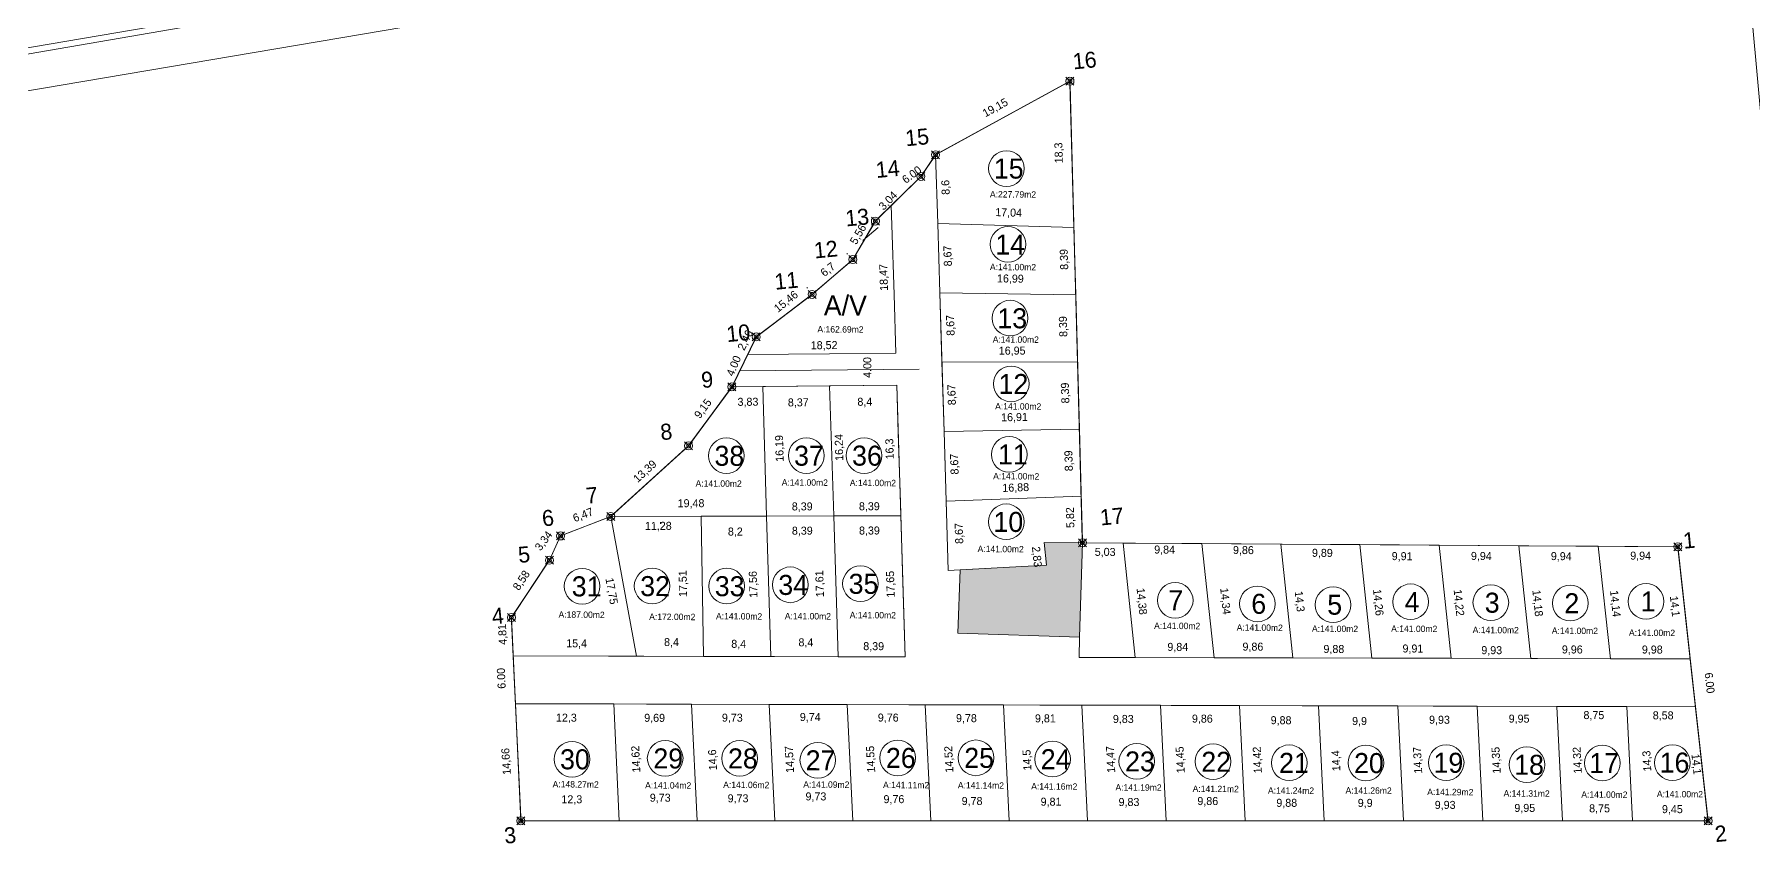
# Model space of a CAD drawing. Header units: millimetres. Extents: x 612493 to 615450, y 1317139 to 1319419.
# Drawn here: x 613813.8 to 614028.7, y 1317992.2 to 1318093.2 of the extents above; entities that cross this region are included whole.
import ezdxf
from ezdxf.enums import TextEntityAlignment as Align

# ---------------------------------------------------------------- set-up
doc = ezdxf.new("R2010")
doc.units = ezdxf.units.MM
doc.header["$PDMODE"] = 35
doc.header["$PDSIZE"] = 0.5
for name, color, linetype in [('16', 7, 'Continuous'), ('2', 7, 'Continuous'), ('CVL_CUADCON_LIN', 8, 'Continuous')]:
    doc.layers.add(name, color=color, linetype=linetype)
doc.layers.add('Level 2', color=7, linetype='Continuous', lineweight=0)
doc.styles.get("Standard").update_dxf_attribs({"font": 'TCCM____.TTF'})

msp = doc.modelspace()

# ---------------------------------------------------------------- hatches: boundary and pattern name
h = msp.add_hatch(color=7)
h.dxf.hatch_style = 1
h.paths.add_polyline_path([(613944.83, 1318029.24, -0.405796), (613944.35, 1318029.74), (613940.05, 1318029.77), (613940.34, 1318026.95), (613929.58, 1318026.36), (613929.25, 1318018.44), (613944.46, 1318017.96)])

# ---------------------------------------------------------------- linework, layer by layer
at = {"color": 1, "lineweight": 0}
for p, q in [((613943.29, 1318087.39), (613926.49, 1318078.2)), ((613926.71, 1318078.32), (613943.07, 1318087.28)), ((613926.93, 1318078.44), (613942.85, 1318087.16)), ((613943.29, 1318087.39), (613943.78, 1318069.1)), ((613944.85, 1318029.74), (613943.29, 1318087.39)), ((613943.29, 1318087.15), (613944.84, 1318029.99)), ((613943.3, 1318086.9), (613944.83, 1318030.24)), ((613926.49, 1318078.2), (613924.66, 1318075.49)), ((613926.49, 1318078.2), (613926.75, 1318069.61)), ((613924.8, 1318075.7), (613926.35, 1318078)), ((613924.94, 1318075.91), (613926.21, 1318077.79)), ((613924.66, 1318075.49), (613918.96, 1318069.91)), ((613919.14, 1318070.08), (613924.48, 1318075.32)), ((613919.32, 1318070.26), (613924.3, 1318075.14)), ((613920.95, 1318071.86), (613921.03, 1318069.42)), ((613918.96, 1318069.91), (613916.15, 1318065.11)), ((613916.28, 1318065.33), (613918.83, 1318069.69)), ((613926.75, 1318069.61), (613927.02, 1318060.94)), ((613943.78, 1318069.1), (613926.75, 1318069.61)), ((613916.4, 1318065.54), (613918.71, 1318069.47)), ((613917.4, 1318067.5), (613919.3, 1318069.12)), ((613921.03, 1318069.42), (613921.3, 1318060.76)), ((613943.78, 1318069.1), (613944.01, 1318060.71)), ((613915.5, 1318065.87), (613915.39, 1318065.78)), ((613916.15, 1318065.11), (613911.05, 1318060.76)), ((613911.24, 1318060.92), (613915.96, 1318064.95)), ((613911.43, 1318061.08), (613915.77, 1318064.78)), ((613910.4, 1318061.52), (613910.5, 1318061.61)), ((613927.02, 1318060.94), (613927.29, 1318052.28)), ((613944.01, 1318060.71), (613927.02, 1318060.94)), ((613911.05, 1318060.76), (613904.08, 1318055.44)), ((613904.28, 1318055.59), (613910.85, 1318060.61)), ((613904.48, 1318055.74), (613910.66, 1318060.46)), ((613921.3, 1318060.76), (613921.52, 1318053.4)), ((613944.01, 1318060.71), (613944.24, 1318052.33)), ((613904.08, 1318055.44), (613901.04, 1318049.21)), ((613901.15, 1318049.44), (613903.97, 1318055.21)), ((613901.26, 1318049.66), (613903.86, 1318054.99)), ((613913.21, 1318053.33), (613903, 1318053.23)), ((613921.52, 1318053.4), (613913.21, 1318053.33)), ((613924.45, 1318051.43), (613902.02, 1318051.22)), ((613944.24, 1318052.33), (613927.29, 1318052.28)), ((613927.29, 1318052.28), (613927.55, 1318043.61)), ((613944.24, 1318052.33), (613944.46, 1318043.94)), ((613901.04, 1318049.21), (613895.61, 1318041.84)), ((613895.76, 1318042.05), (613900.89, 1318049.01)), ((613895.91, 1318042.25), (613900.74, 1318048.81)), ((613921.64, 1318049.4), (613901.04, 1318049.21)), ((613913.25, 1318049.33), (613901.25, 1318049.21)), ((613904.88, 1318049.25), (613905.37, 1318033.07)), ((613921.64, 1318049.4), (613913.25, 1318049.33)), ((613913.25, 1318049.33), (613913.76, 1318033.09)), ((613921.64, 1318049.4), (613921.83, 1318043.43)), ((613922.15, 1318033.11), (613921.64, 1318049.4)), ((613944.46, 1318043.94), (613927.55, 1318043.61)), ((613944.46, 1318043.94), (613944.69, 1318035.55)), ((613895.61, 1318041.84), (613885.88, 1318033.02)), ((613886.07, 1318033.18), (613895.43, 1318041.68)), ((613921.83, 1318043.43), (613922.1, 1318034.76)), ((613927.55, 1318043.61), (613927.82, 1318034.94)), ((613886.25, 1318033.35), (613895.24, 1318041.51)), ((613944.69, 1318035.55), (613927.82, 1318034.94)), ((613944.69, 1318035.55), (613944.86, 1318029.31)), ((613885.88, 1318033.02), (613879.62, 1318030.58)), ((613885.88, 1318033.02), (613922.15, 1318033.11)), ((613897.17, 1318033.05), (613885.88, 1318033.02)), ((613885.88, 1318033.02), (613889.1, 1318015.56)), ((613905.37, 1318033.07), (613897.17, 1318033.05)), ((613897.17, 1318033.05), (613897.5, 1318015.53)), ((613913.76, 1318033.09), (613905.37, 1318033.07)), ((613905.9, 1318015.51), (613905.37, 1318033.07)), ((613922.15, 1318033.11), (613913.76, 1318033.09)), ((613913.76, 1318033.09), (613914.3, 1318015.49)), ((613922.1, 1318034.76), (613922.36, 1318026.09)), ((613922.69, 1318015.47), (613922.15, 1318033.11)), ((613927.82, 1318034.94), (613928.08, 1318026.28)), ((613879.85, 1318030.67), (613885.65, 1318032.92)), ((613880.08, 1318030.76), (613885.42, 1318032.83)), ((613879.62, 1318030.58), (613878.22, 1318027.55)), ((613878.43, 1318028), (613879.41, 1318030.13)), ((613944.85, 1318029.74), (613940.05, 1318029.77)), ((613940.05, 1318029.77), (613940.34, 1318026.95)), ((613940.05, 1318029.77), (613940.34, 1318026.95)), ((613944.85, 1318029.74), (613940.05, 1318029.77)), ((613940.05, 1318029.77), (613940.34, 1318026.95)), ((613944.46, 1318017.96), (613944.85, 1318029.74)), ((614019.26, 1318029.24), (613944.85, 1318029.74)), ((613949.94, 1318029.7), (613944.91, 1318029.74)), ((613945.1, 1318029.73), (614019.01, 1318029.24)), ((613945.35, 1318029.73), (614018.76, 1318029.24)), ((613959.78, 1318029.64), (613949.94, 1318029.7)), ((613949.94, 1318029.7), (613951.45, 1318015.4)), ((613969.64, 1318029.57), (613959.78, 1318029.64)), ((613959.78, 1318029.64), (613961.29, 1318015.37)), ((613979.53, 1318029.5), (613969.64, 1318029.57)), ((613969.64, 1318029.57), (613971.15, 1318015.35)), ((613989.44, 1318029.44), (613979.53, 1318029.5)), ((613979.53, 1318029.5), (613981.03, 1318015.32)), ((613999.38, 1318029.37), (613989.44, 1318029.44)), ((613989.44, 1318029.44), (613990.94, 1318015.3)), ((614009.32, 1318029.3), (613999.38, 1318029.37)), ((613999.38, 1318029.37), (614000.87, 1318015.27)), ((614019.26, 1318029.24), (614009.32, 1318029.3)), ((614009.32, 1318029.3), (614010.83, 1318015.25)), ((614019.26, 1318029.24), (614020.81, 1318015.22)), ((614023.04, 1317995), (614019.26, 1318029.24)), ((614019.29, 1318028.99), (614023.02, 1317995.24)), ((614019.31, 1318028.74), (614022.99, 1317995.49)), ((613878.22, 1318027.55), (613873.48, 1318020.4)), ((613873.61, 1318020.61), (613878.08, 1318027.34)), ((613873.75, 1318020.82), (613877.94, 1318027.13)), ((613928.08, 1318026.28), (613940.34, 1318026.95)), ((613940.34, 1318026.95), (613929.58, 1318026.36)), ((613922.36, 1318026.09), (613922.69, 1318015.47)), ((613929.58, 1318026.36), (613929.25, 1318018.44)), ((613873.48, 1318020.4), (613874.65, 1317995)), ((613874.64, 1317995.25), (613873.49, 1318020.15)), ((613874.63, 1317995.5), (613873.5, 1318019.9)), ((613929.25, 1318018.44), (613944.46, 1318017.96)), ((613944.46, 1318017.96), (613944.45, 1318015.42)), ((613873.7, 1318015.59), (613922.69, 1318015.47)), ((613873.7, 1318015.59), (613889.1, 1318015.56)), ((613873.7, 1318015.59), (613873.97, 1318009.63)), ((613889.1, 1318015.56), (613897.5, 1318015.53)), ((613897.5, 1318015.53), (613905.9, 1318015.51)), ((613905.9, 1318015.51), (613914.3, 1318015.49)), ((613914.3, 1318015.49), (613922.69, 1318015.47)), ((613944.45, 1318015.42), (614020.81, 1318015.22)), ((613951.45, 1318015.4), (613944.45, 1318015.42)), ((613961.29, 1318015.37), (613951.45, 1318015.4)), ((613971.15, 1318015.35), (613961.29, 1318015.37)), ((613981.03, 1318015.32), (613971.15, 1318015.35)), ((613990.94, 1318015.3), (613981.03, 1318015.32)), ((614000.87, 1318015.27), (613990.94, 1318015.3)), ((614010.83, 1318015.25), (614000.87, 1318015.27)), ((614020.81, 1318015.22), (614010.83, 1318015.25)), ((614020.81, 1318015.22), (614021.47, 1318009.26)), ((613873.97, 1318009.63), (614021.47, 1318009.26)), ((613873.97, 1318009.63), (613886.27, 1318009.6)), ((613886.27, 1318009.6), (613895.96, 1318009.58)), ((613886.27, 1318009.6), (613886.95, 1317995)), ((613895.96, 1318009.58), (613905.69, 1318009.55)), ((613895.96, 1318009.58), (613896.68, 1317995)), ((613905.69, 1318009.55), (613915.43, 1318009.53)), ((613905.69, 1318009.55), (613906.41, 1317995)), ((613915.43, 1318009.53), (613925.19, 1318009.5)), ((613915.43, 1318009.53), (613916.14, 1317995)), ((613925.19, 1318009.5), (613934.97, 1318009.48)), ((613925.19, 1318009.5), (613925.9, 1317995)), ((613934.97, 1318009.48), (613944.78, 1318009.45)), ((613934.97, 1318009.48), (613935.68, 1317995)), ((613944.78, 1318009.45), (613954.61, 1318009.43)), ((613944.78, 1318009.45), (613945.49, 1317995)), ((613954.61, 1318009.43), (613964.47, 1318009.4)), ((613954.61, 1318009.43), (613955.32, 1317995)), ((613964.47, 1318009.4), (613974.35, 1318009.38)), ((613964.47, 1318009.4), (613965.18, 1317995)), ((613974.35, 1318009.38), (613984.25, 1318009.35)), ((613974.35, 1318009.38), (613975.06, 1317995)), ((613984.25, 1318009.35), (613994.18, 1318009.33)), ((613984.25, 1318009.35), (613984.96, 1317995)), ((613994.18, 1318009.33), (614004.13, 1318009.3)), ((613994.18, 1318009.33), (613994.89, 1317995)), ((614004.13, 1318009.3), (614012.88, 1318009.28)), ((614004.13, 1318009.3), (614004.84, 1317995)), ((614012.88, 1318009.28), (614013.59, 1317995)), ((614021.47, 1318009.26), (614023.03, 1317995.15)), ((613874.65, 1317995), (613886.95, 1317995)), ((613874.65, 1317995), (614023.04, 1317995)), ((614022.79, 1317995), (613874.9, 1317995)), ((614022.54, 1317995), (613875.15, 1317995)), ((613886.95, 1317995), (613896.68, 1317995)), ((613896.68, 1317995), (613906.41, 1317995)), ((613906.41, 1317995), (613916.14, 1317995)), ((613916.14, 1317995), (613925.9, 1317995)), ((613925.9, 1317995), (613935.68, 1317995)), ((613935.68, 1317995), (613945.49, 1317995)), ((613945.49, 1317995), (613955.32, 1317995)), ((613955.32, 1317995), (613965.18, 1317995)), ((613965.18, 1317995), (613975.06, 1317995)), ((613975.06, 1317995), (613984.96, 1317995)), ((613984.96, 1317995), (613994.89, 1317995)), ((613994.89, 1317995), (614004.84, 1317995)), ((614004.84, 1317995), (614013.59, 1317995))]:
    msp.add_line(p, q, dxfattribs=at)
for centre, radius in [((613943.29, 1318087.39), 0.5), ((613926.49, 1318078.2), 0.5), ((613935.35, 1318076.47), 2.23), ((613924.66, 1318075.49), 0.5), ((613918.96, 1318069.91), 0.5), ((613935.54, 1318067.01), 2.23), ((613916.15, 1318065.11), 0.5), ((613911.05, 1318060.76), 0.5), ((613935.8, 1318057.79), 2.23), ((613904.08, 1318055.44), 0.5), ((613935.94, 1318049.58), 2.23), ((613901.04, 1318049.21), 0.5), ((613895.61, 1318041.84), 0.5), ((613900.34, 1318040.61), 2.23), ((613910.34, 1318040.62), 2.23), ((613917.55, 1318040.62), 2.23), ((613935.69, 1318040.77), 2.23), ((613885.88, 1318033.02), 0.5), ((613935.32, 1318032.35), 2.23), ((613879.62, 1318030.58), 0.5), ((613944.85, 1318029.74), 0.5), ((613944.85, 1318029.74), 0.25), ((614019.26, 1318029.24), 0.5), ((613878.22, 1318027.55), 0.5), ((613908.33, 1318024.48), 2.23), ((613917.1, 1318024.62), 2.23), ((613882.31, 1318024.3), 2.23), ((613891.06, 1318024.33), 2.23), ((613900.38, 1318024.32), 2.23), ((613956.44, 1318022.54), 2.23), ((613985.87, 1318022.36), 2.23), ((613995.89, 1318022.26), 2.23), ((614005.82, 1318022.2), 2.23), ((614015.29, 1318022.41), 2.23), ((613966.72, 1318022.1), 2.23), ((613976.17, 1318021.99), 2.23), ((613873.48, 1318020.4), 0.5), ((613921.75, 1318002.86), 2.23), ((613931.53, 1318002.87), 2.23), ((613881.05, 1318002.69), 2.23), ((613892.69, 1318002.81), 2.23), ((613902, 1318002.8), 2.23), ((613911.77, 1318002.57), 2.23), ((613941.11, 1318002.71), 2.23), ((613951.64, 1318002.43), 2.23), ((613961.17, 1318002.4), 2.23), ((613970.69, 1318002.25), 2.23), ((613980.27, 1318002.23), 2.23), ((613990.31, 1318002.27), 2.23), ((614000.4, 1318002.01), 2.23), ((614009.83, 1318002.22), 2.23), ((614018.59, 1318002.26), 2.23), ((613874.65, 1317995), 0.5), ((614023.04, 1317995), 0.5)]:
    msp.add_circle(centre, radius, dxfattribs=at)
for p in [(613943.29, 1318087.39), (613926.49, 1318078.2), (613924.66, 1318075.49), (613918.96, 1318069.91), (613916.15, 1318065.11), (613911.05, 1318060.76), (613904.08, 1318055.44), (613901.04, 1318049.21), (613895.61, 1318041.84), (613885.88, 1318033.02), (613879.62, 1318030.58), (613944.85, 1318029.74), (614019.26, 1318029.24), (613878.22, 1318027.55), (613873.48, 1318020.4), (613874.65, 1317995), (614023.04, 1317995)]:
    msp.add_point(p, dxfattribs=at)
at = {"layer": '16', "color": 1, "lineweight": 0, "ltscale": 0.1}
msp.add_line((613892.12, 1318032.11), (613892.1, 1318032.31), dxfattribs=at)
at = {"layer": '2', "color": 1, "lineweight": 0}
msp.add_line((614021.16, 1318175.92), (614031.75, 1318059.85), dxfattribs=at)
at = {"layer": 'CVL_CUADCON_LIN', "color": 1, "lineweight": 0}
msp.add_line((613796.05, 1318087.84), (613931.13, 1318111.17), dxfattribs=at)
at = {"layer": 'CVL_CUADCON_LIN', "color": 1, "lineweight": 0, "ltscale": 0.5}
for p, q in [((613904.84, 1318107.2), (613779.9, 1318085.92)), ((613910.23, 1318102.65), (613779.64, 1318080.54)), ((613927.55, 1318043.61), (613927.02, 1318060.94)), ((613927.02, 1318060.94), (613944.01, 1318060.71)), ((613944.01, 1318060.71), (613944.47, 1318043.94)), ((613895.61, 1318041.84), (613901.04, 1318049.2)), ((613904.88, 1318049.25), (613921.64, 1318049.4)), ((613905.37, 1318033.07), (613904.88, 1318049.25)), ((613921.64, 1318049.4), (613922.15, 1318033.11)), ((613927.55, 1318043.61), (613944.46, 1318043.94)), ((613944.47, 1318043.94), (613927.55, 1318043.61)), ((613944.46, 1318043.94), (613944.85, 1318029.74)), ((613885.9, 1318033.03), (613895.61, 1318041.84)), ((613928.08, 1318026.28), (613927.55, 1318043.61)), ((613879.62, 1318030.58), (613885.88, 1318033.02)), ((613885.88, 1318033.02), (613897.17, 1318033.05)), ((613897.17, 1318033.05), (613905.37, 1318033.07)), ((613897.5, 1318015.53), (613897.17, 1318033.05)), ((613897.17, 1318033.05), (613897.5, 1318015.53)), ((613905.37, 1318033.07), (613922.15, 1318033.11)), ((613922.15, 1318033.11), (613905.37, 1318033.07)), ((613905.37, 1318033.07), (613905.9, 1318015.51)), ((613905.9, 1318015.51), (613905.37, 1318033.07)), ((613922.15, 1318033.11), (613922.69, 1318015.47)), ((613878.22, 1318027.55), (613879.62, 1318030.58)), ((613940.34, 1318026.95), (613940.05, 1318029.77)), ((613940.05, 1318029.77), (613949.94, 1318029.7)), ((613944.85, 1318029.74), (613940.05, 1318029.77)), ((613940.05, 1318029.77), (613940.34, 1318026.95)), ((613949.94, 1318029.7), (613951.45, 1318015.4)), ((613961.29, 1318015.37), (613959.78, 1318029.63)), ((613959.78, 1318029.63), (613969.64, 1318029.57)), ((613969.64, 1318029.57), (613971.15, 1318015.35)), ((613981.03, 1318015.32), (613979.53, 1318029.5)), ((613979.53, 1318029.5), (613989.44, 1318029.43)), ((613990.94, 1318015.3), (613989.44, 1318029.43)), ((613989.44, 1318029.43), (613999.38, 1318029.37)), ((613989.44, 1318029.43), (613990.94, 1318015.3)), ((614000.87, 1318015.27), (613999.38, 1318029.37)), ((613999.38, 1318029.37), (614009.32, 1318029.3)), ((613999.38, 1318029.37), (614000.87, 1318015.27)), ((614009.32, 1318029.3), (614010.83, 1318015.25)), ((613873.48, 1318020.4), (613878.22, 1318027.55)), ((613928.08, 1318026.28), (613940.34, 1318026.95)), ((613940.34, 1318026.95), (613928.08, 1318026.28)), ((613873.7, 1318015.59), (613873.48, 1318020.4)), ((613897.5, 1318015.53), (613873.7, 1318015.59)), ((613905.9, 1318015.51), (613897.5, 1318015.53)), ((613922.69, 1318015.47), (613905.9, 1318015.51)), ((613951.45, 1318015.4), (613944.45, 1318015.42)), ((613971.15, 1318015.35), (613961.29, 1318015.37)), ((613990.94, 1318015.3), (613981.03, 1318015.32)), ((614000.87, 1318015.27), (613990.94, 1318015.3)), ((614010.83, 1318015.25), (614000.87, 1318015.27)), ((613873.98, 1318009.63), (613895.96, 1318009.58)), ((613874.65, 1317995), (613873.98, 1318009.63)), ((613895.96, 1318009.58), (613905.69, 1318009.55)), ((613896.68, 1317995), (613895.96, 1318009.58)), ((613895.96, 1318009.58), (613896.68, 1317995)), ((613905.69, 1318009.55), (613906.41, 1317995)), ((613905.69, 1318009.55), (613915.43, 1318009.53)), ((613906.41, 1317995), (613905.69, 1318009.55)), ((613915.43, 1318009.53), (613934.97, 1318009.48)), ((613916.14, 1317995), (613915.43, 1318009.53)), ((613915.43, 1318009.53), (613916.14, 1317995)), ((613934.97, 1318009.48), (613954.61, 1318009.43)), ((613935.68, 1317995), (613934.97, 1318009.48)), ((613934.97, 1318009.48), (613935.68, 1317995)), ((613954.61, 1318009.43), (613955.32, 1317995)), ((613974.35, 1318009.38), (613954.61, 1318009.43)), ((613954.61, 1318009.43), (613955.32, 1317995)), ((613954.61, 1318009.43), (613974.35, 1318009.38)), ((613955.32, 1317995), (613954.61, 1318009.43)), ((613975.06, 1317995), (613974.35, 1318009.38)), ((613974.35, 1318009.38), (613975.06, 1317995)), ((613896.68, 1317995), (613874.65, 1317995)), ((613906.41, 1317995), (613896.68, 1317995)), ((613916.14, 1317995), (613906.41, 1317995)), ((613935.68, 1317995), (613916.14, 1317995)), ((613955.32, 1317995), (613935.68, 1317995)), ((613955.32, 1317995), (613975.06, 1317995)), ((613975.06, 1317995), (613955.32, 1317995))]:
    msp.add_line(p, q, dxfattribs=at)
at = {"layer": 'Level 2', "color": 1, "lineweight": 0}
for p, q in [((613926.5, 1318078.21), (613943.29, 1318087.4)), ((613943.29, 1318087.4), (613944.85, 1318029.73)), ((613924.66, 1318075.5), (613926.5, 1318078.21)), ((613918.96, 1318069.92), (613924.66, 1318075.5)), ((613916.16, 1318065.12), (613918.96, 1318069.92)), ((613911.06, 1318060.76), (613916.16, 1318065.12)), ((613904.09, 1318055.45), (613911.06, 1318060.76)), ((613901.05, 1318049.22), (613904.09, 1318055.45)), ((613895.62, 1318041.85), (613901.05, 1318049.22)), ((613885.89, 1318033.03), (613895.62, 1318041.85)), ((613879.62, 1318030.59), (613885.89, 1318033.03)), ((613878.23, 1318027.55), (613879.62, 1318030.59)), ((613944.85, 1318029.73), (614019.26, 1318029.23)), ((614019.26, 1318029.23), (614023.04, 1317995)), ((613873.48, 1318020.41), (613878.23, 1318027.55)), ((613874.65, 1317995), (613873.48, 1318020.41)), ((614023.04, 1317995), (613874.65, 1317995))]:
    msp.add_line(p, q, dxfattribs=at)

# ---------------------------------------------------------------- texts
at = {"color": 1, "lineweight": 0}
msp.add_text('16', height=2, rotation=5.4558, dxfattribs=at).set_placement((613943.79, 1318088.26), align=Align.BOTTOM_LEFT)
for s, height, rotation, p in [('19,15', 1, 28.6819, (613932.71, 1318082.86)), ('18,3', 1, 91.5478, (613942.4, 1318077.14)), ('6.00', 1, 36.8504, (613922.77, 1318074.54)), ('15', 2.5, 359.8554, (613933.77, 1318075.23)), ('8,6', 1, 91.7618, (613928.25, 1318073.21)), ('3,04', 1, 45.6886, (613919.99, 1318071.19)), ('A:227.79m2', 0.8, 359.6164, (613933.28, 1318072.87)), ('17,04', 1, 358.2967, (613933.93, 1318070.54)), ('5,56', 1, 59.6245, (613916.57, 1318066.89)), ('14', 2.5, 359.8554, (613933.95, 1318065.74)), ('8,67', 1, 91.7618, (613928.53, 1318064.27)), ('8,39', 1, 91.5478, (613943.07, 1318063.84)), ('6,7', 1, 38.712, (613912.6, 1318062.91)), ('18,47', 1, 91.7618, (613920.54, 1318061.22)), ('A:141.00m2', 0.8, 359.6164, (613933.28, 1318063.79)), ('16,99', 1, 359.233, (613934.16, 1318062.26)), ('15,46', 1, 38.712, (613906.79, 1318058.45)), ('A/V', 2.5, 359.8554, (613912.52, 1318058.13)), ('13', 2.5, 359.8554, (613934.21, 1318056.53)), ('A:162.69m2', 0.8, 359.6164, (613911.72, 1318056.01)), ('8,67', 1, 91.7618, (613928.87, 1318055.6)), ('8,39', 1, 91.5478, (613942.96, 1318055.45)), ('2,46', 1, 63.9697, (613902.57, 1318053.66)), ('18,52', 1, 0.5389, (613910.89, 1318053.9)), ('A:141.00m2', 0.8, 359.6164, (613933.63, 1318054.74)), ('4.00', 1, 67.3552, (613901.21, 1318050.44)), ('4.00', 1, 90.5389, (613918.47, 1318050.33)), ('16,95', 1, 0.1741, (613934.39, 1318053.23)), ('12', 2.5, 359.8554, (613934.36, 1318048.32)), ('8,67', 1, 91.7618, (613929.03, 1318046.93)), ('8,39', 1, 91.5478, (613943.21, 1318047.15)), ('9,15', 1, 53.6193, (613897.03, 1318045.16)), ('3,83', 1, 0.5389, (613901.74, 1318046.83)), ('8,37', 1, 0.5389, (613908.03, 1318046.76)), ('8,4', 1, 0.5389, (613916.72, 1318046.84)), ('A:141.00m2', 0.8, 359.6164, (613933.93, 1318046.39)), ('16,91', 1, 1.1195, (613934.69, 1318044.9)), ('38', 2.5, 359.8554, (613898.85, 1318039.35)), ('16,19', 1, 91.7379, (613907.51, 1318039.86)), ('37', 2.5, 359.8554, (613908.8, 1318039.36)), ('16,24', 1, 91.802, (613914.96, 1318039.98)), ('36', 2.5, 359.8554, (613916.05, 1318039.37)), ('16,3', 1, 91.7618, (613921.27, 1318040.16)), ('11', 2.5, 359.8554, (613934.29, 1318039.53)), ('13,39', 1, 42.4255, (613889.25, 1318037.18)), ('8,67', 1, 91.7618, (613929.37, 1318038.27)), ('8,39', 1, 91.5478, (613943.65, 1318038.68)), ('A:141.00m2', 0.8, 359.6164, (613896.49, 1318036.75)), ('A:141.00m2', 0.8, 359.6164, (613907.26, 1318036.88)), ('A:141.00m2', 0.8, 359.6164, (613915.77, 1318036.83)), ('A:141.00m2', 0.8, 359.6164, (613933.68, 1318037.66)), ('19,48', 1, 0.1531, (613894.25, 1318034.17)), ('16,88', 1, 2.0689, (613934.85, 1318036.08)), ('6,47', 1, 21.2237, (613881.39, 1318032.29)), ('8,39', 1, 0.1531, (613908.52, 1318033.77)), ('8,39', 1, 0.1531, (613916.91, 1318033.79)), ('10', 2.5, 359.8554, (613933.72, 1318031.09)), ('5,82', 1, 91.5478, (613943.84, 1318031.59)), ('3,34', 1, 53.3639, (613877.11, 1318028.64)), ('11,28', 1, 0.1531, (613890.16, 1318031.34)), ('8,2', 1, 0.1531, (613900.53, 1318030.63)), ('8,39', 1, 0.1531, (613908.53, 1318030.74)), ('8,39', 1, 0.1531, (613916.92, 1318030.76)), ('8,67', 1, 91.7618, (613929.95, 1318029.61)), ('A:141.00m2', 0.8, 359.6164, (613931.74, 1318028.57)), ('2,83', 1, 276.0157, (613938.53, 1318029.22)), ('5,03', 1, 359.6164, (613946.38, 1318028.1)), ('9,84', 1, 359.6164, (613953.81, 1318028.39)), ('9,86', 1, 359.6164, (613963.66, 1318028.33)), ('9,89', 1, 359.6164, (613973.53, 1318027.98)), ('9,91', 1, 359.6164, (613983.5, 1318027.57)), ('9,94', 1, 359.6164, (613993.4, 1318027.59)), ('9,94', 1, 359.6164, (614003.39, 1318027.57)), ('9,94', 1, 359.6164, (614013.31, 1318027.63)), ('8,58', 1, 56.4546, (613874.4, 1318023.69)), ('31', 2.5, 359.8554, (613881.01, 1318023.04)), ('17,75', 1, 280.4407, (613885.22, 1318025.26)), ('32', 2.5, 359.8554, (613889.57, 1318023.07)), ('17,51', 1, 91.0882, (613895.43, 1318022.96)), ('33', 2.5, 359.8554, (613898.89, 1318023.06)), ('17,56', 1, 91.7379, (613904.23, 1318022.87)), ('34', 2.5, 359.8554, (613906.83, 1318023.22)), ('17,61', 1, 91.7661, (613912.54, 1318022.95)), ('35', 2.5, 359.8554, (613915.62, 1318023.36)), ('17,65', 1, 91.7618, (613921.39, 1318022.89)), ('14,38', 1, 276.0157, (613951.61, 1318024.03)), ('7', 2.5, 359.8554, (613955.58, 1318021.3)), ('14,34', 1, 276.0336, (613962.06, 1318024.05)), ('6', 2.5, 359.8554, (613965.95, 1318020.86)), ('14,3', 1, 276.0517, (613971.38, 1318023.65)), ('5', 2.5, 359.8554, (613975.44, 1318020.75)), ('14,26', 1, 276.03, (613981.16, 1318023.89)), ('4', 2.5, 359.8554, (613985.11, 1318021.09)), ('14,22', 1, 276.0483, (613991.24, 1318023.86)), ('3', 2.5, 359.8554, (613995.13, 1318021)), ('14,18', 1, 276.0265, (614001.08, 1318023.8)), ('2', 2.5, 359.8554, (614005.08, 1318020.93)), ('14,14', 1, 276.1255, (614010.79, 1318023.74)), ('1', 2.5, 359.8554, (614014.62, 1318021.16)), ('14,1', 1, 276.3059, (614018.27, 1318023.04)), ('A:187.00m2', 0.8, 359.6164, (613879.36, 1318020.37)), ('A:172.00m2', 0.8, 359.6164, (613890.69, 1318020.1)), ('A:141.00m2', 0.8, 359.6164, (613899.04, 1318020.17)), ('A:141.00m2', 0.8, 359.6164, (613907.64, 1318020.18)), ('A:141.00m2', 0.8, 359.6164, (613915.76, 1318020.31)), ('4,81', 1, 92.6507, (613872.91, 1318017)), ('A:141.00m2', 0.8, 359.6164, (613953.8, 1318018.97)), ('A:141.00m2', 0.8, 359.6164, (613964.12, 1318018.75)), ('A:141.00m2', 0.8, 359.6164, (613973.53, 1318018.61)), ('A:141.00m2', 0.8, 359.6164, (613983.43, 1318018.61)), ('A:141.00m2', 0.8, 359.6164, (613993.62, 1318018.45)), ('A:141.00m2', 0.8, 359.6164, (614003.51, 1318018.36)), ('A:141.00m2', 0.8, 359.6164, (614013.15, 1318018.11)), ('15,4', 1, 359.8554, (613880.32, 1318016.67)), ('8,4', 1, 359.8554, (613892.55, 1318016.83)), ('8,4', 1, 359.8554, (613900.95, 1318016.61)), ('8,4', 1, 359.8554, (613909.35, 1318016.8)), ('8,39', 1, 359.8554, (613917.45, 1318016.32)), ('9,84', 1, 359.8554, (613955.46, 1318016.23)), ('9,86', 1, 359.8554, (613964.85, 1318016.26)), ('9,88', 1, 359.8554, (613974.97, 1318015.97)), ('9,91', 1, 359.8554, (613984.85, 1318016.03)), ('9,93', 1, 359.8554, (613994.7, 1318015.82)), ('9,96', 1, 359.8554, (614004.77, 1318015.91)), ('9,98', 1, 359.8554, (614014.77, 1318015.9)), ('6.00', 1, 92.6507, (613872.76, 1318011.52)), ('6.00', 1, 276.3059, (614022.61, 1318013.46)), ('12,3', 1, 359.8554, (613879.04, 1318007.39)), ('9,69', 1, 359.8554, (613890.07, 1318007.37)), ('9,73', 1, 359.8554, (613899.78, 1318007.39)), ('9,74', 1, 359.8554, (613909.52, 1318007.47)), ('9,76', 1, 359.8554, (613919.27, 1318007.4)), ('9,78', 1, 359.8554, (613929.04, 1318007.33)), ('9,81', 1, 359.8554, (613938.91, 1318007.3)), ('9,83', 1, 359.8554, (613948.65, 1318007.23)), ('9,86', 1, 359.8554, (613958.53, 1318007.27)), ('9,88', 1, 359.8554, (613968.37, 1318007.07)), ('9,9', 1, 359.8554, (613978.55, 1318006.97)), ('9,93', 1, 359.8554, (613988.17, 1318007.13)), ('9,95', 1, 359.8554, (613998.12, 1318007.27)), ('8,75', 1, 359.8554, (614007.47, 1318007.71)), ('8,58', 1, 359.8554, (614016.13, 1318007.68)), ('14,66', 1, 93.6265, (613873.4, 1318000.78)), ('30', 2.5, 359.8554, (613879.55, 1318001.44)), ('14,62', 1, 92.6565, (613889.59, 1318001.06)), ('29', 2.5, 359.8554, (613891.21, 1318001.55)), ('14,6', 1, 92.8179, (613899.17, 1318001.34)), ('28', 2.5, 359.8554, (613900.54, 1318001.55)), ('14,57', 1, 92.8228, (613908.8, 1318001.02)), ('27', 2.5, 359.8554, (613910.25, 1318001.31)), ('14,55', 1, 92.7883, (613918.95, 1318001.05)), ('26', 2.5, 359.8554, (613920.28, 1318001.61)), ('14,52', 1, 92.7932, (613928.72, 1318001.03)), ('25', 2.5, 359.8554, (613930.07, 1318001.62)), ('14,5', 1, 92.798, (613938.47, 1318001.31)), ('24', 2.5, 359.8554, (613939.63, 1318001.45)), ('14,47', 1, 92.8029, (613948.95, 1318001.02)), ('23', 2.5, 359.8554, (613950.17, 1318001.17)), ('14,45', 1, 92.8079, (613957.64, 1318000.97)), ('22', 2.5, 359.8554, (613959.7, 1318001.13)), ('14,42', 1, 92.8128, (613967.28, 1318000.95)), ('21', 2.5, 359.8554, (613969.42, 1318000.99)), ('14,4', 1, 92.8178, (613977.09, 1318001.22)), ('20', 2.5, 359.8554, (613978.79, 1318000.97)), ('14,37', 1, 92.8228, (613987.32, 1318000.92)), ('19', 2.5, 359.8554, (613988.72, 1318001.01)), ('14,35', 1, 92.8279, (613997.13, 1318000.92)), ('18', 2.5, 359.8554, (613998.81, 1318000.75)), ('14,32', 1, 92.833, (614007.27, 1318000.91)), ('17', 2.5, 359.8554, (614008.19, 1318000.97)), ('14,3', 1, 92.8374, (614015.95, 1318001.19)), ('16', 2.5, 359.8554, (614016.99, 1318001.03)), ('14,1', 1, 276.3059, (614020.96, 1318003.32)), ('A:148.27m2', 0.8, 359.6164, (613878.62, 1317999.18)), ('A:141.04m2', 0.8, 359.6164, (613890.18, 1317999.05)), ('A:141.06m2', 0.8, 359.6164, (613899.94, 1317999.11)), ('A:141.09m2', 0.8, 359.6164, (613909.95, 1317999.15)), ('A:141.11m2', 0.8, 359.6164, (613919.92, 1317999.09)), ('A:141.14m2', 0.8, 359.6164, (613929.27, 1317999.05)), ('A:141.16m2', 0.8, 359.6164, (613938.44, 1317998.92)), ('A:141.19m2', 0.8, 359.6164, (613948.97, 1317998.79)), ('A:141.21m2', 0.8, 359.6164, (613958.62, 1317998.61)), ('A:141.24m2', 0.8, 359.6164, (613968.03, 1317998.4)), ('A:141.26m2', 0.8, 359.6164, (613977.73, 1317998.41)), ('A:141.29m2', 0.8, 359.6164, (613987.94, 1317998.22)), ('A:141.31m2', 0.8, 359.6164, (613997.48, 1317998.04)), ('A:141.00m2', 0.8, 359.6164, (614007.2, 1317997.9)), ('A:141.00m2', 0.8, 359.6164, (614016.64, 1317997.96)), ('12,3', 1, 360, (613879.72, 1317997.19)), ('9,73', 1, 360, (613890.77, 1317997.39)), ('9,73', 1, 360, (613900.5, 1317997.31)), ('9,73', 1, 360, (613910.23, 1317997.55)), ('9,76', 1, 360, (613919.98, 1317997.21)), ('9,78', 1, 360, (613929.75, 1317996.98)), ('9,81', 1, 360, (613939.62, 1317996.89)), ('9,83', 1, 360, (613949.36, 1317996.85)), ('9,86', 1, 360, (613959.21, 1317996.97)), ('9,88', 1, 360, (613969.08, 1317996.75)), ('9,9', 1, 360, (613979.26, 1317996.74)), ('9,93', 1, 360, (613988.88, 1317996.49)), ('9,95', 1, 360, (613998.83, 1317996.11)), ('8,75', 1, 360, (614008.18, 1317996.06)), ('9,45', 1, 360, (614017.28, 1317995.96))]:
    msp.add_text(s, height=height, rotation=rotation, dxfattribs=at).set_placement(p)
for s, p in [('15', (613925.81, 1318078.94)), ('6', (613878.93, 1318031.31))]:
    msp.add_text(s, height=2, rotation=5.4558, dxfattribs=at).set_placement(p, align=Align.BOTTOM_RIGHT)
for s, p in [('14', (613918.92, 1318077.28)), ('12', (613911.19, 1318067.23)), ('11', (613906.26, 1318063.32)), ('8', (613891.99, 1318044.53)), ('7', (613882.68, 1318036.59)), ('2', (614023.79, 1317994.33))]:
    msp.add_text(s, height=2, rotation=5.4558, dxfattribs=at).set_placement(p, align=Align.TOP_LEFT)
for s, p in [('13', (613918.17, 1318070.52)), ('10', (613903.31, 1318056.07)), ('4', (613872.51, 1318020.67))]:
    msp.add_text(s, height=2, rotation=5.4558, dxfattribs=at).set_placement(p, align=Align.MIDDLE_RIGHT)
for s, p in [('9', (613897.2, 1318050.04)), ('1', (614019.93, 1318029.98)), ('5', (613874.31, 1318028.2))]:
    msp.add_text(s, height=2, rotation=5.4558, dxfattribs=at).set_placement(p, align=Align.MIDDLE_LEFT)
for s, p in [('17', (613949.9, 1318034.16)), ('3', (613873.96, 1317994.27))]:
    msp.add_text(s, height=2, rotation=5.4558, dxfattribs=at).set_placement(p, align=Align.TOP_RIGHT)

doc.saveas('drawing.dxf')
